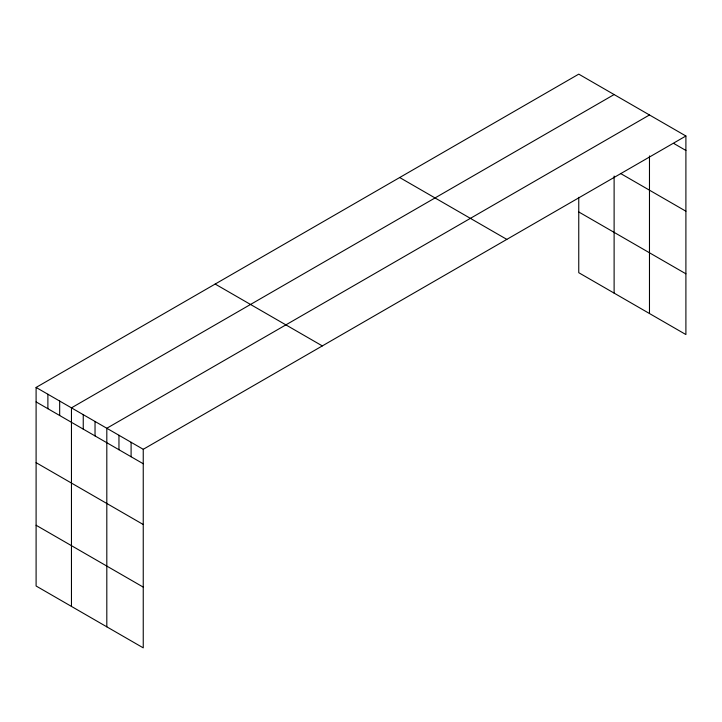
<?xml version="1.0" encoding="UTF-8"?>
<svg xmlns="http://www.w3.org/2000/svg" width="722" height="722" viewBox="0 0 722 722"><rect width="100%" height="100%" fill="white"/><g stroke="black" fill="none" stroke-linecap="round" stroke-linejoin="round"><path stroke-width="1.08" d="M36.1 387.443L143.245 449.301L143.245 647.86L36.1 586.002L36.1 387.443L578.755 74.14L685.9 135.998L685.9 334.557L578.755 272.699L578.755 197.341M614.115 94.555L71.46 407.849L71.46 606.417M649.475 114.969L106.811 428.263L106.811 626.831M143.245 449.301L685.9 135.998M673.761 143.452L685.9 150.465M620.46 173.433L685.9 211.212M578.755 211.952L685.9 273.809M399.681 177.531L506.826 239.388M215.174 284.053L322.319 345.91M36.1 401.901L143.245 463.759M36.1 462.658L143.245 524.515M36.1 525.246L143.245 587.112M649.475 155.943L649.475 313.528M614.115 176.033L614.115 293.114M131.097 442.288L131.097 456.755M118.959 435.276L118.959 449.743M95.033 421.458L95.033 435.926M83.247 414.654L83.247 429.121M59.673 401.044L59.673 415.511M47.887 394.239L47.887 408.706"/></g></svg>
